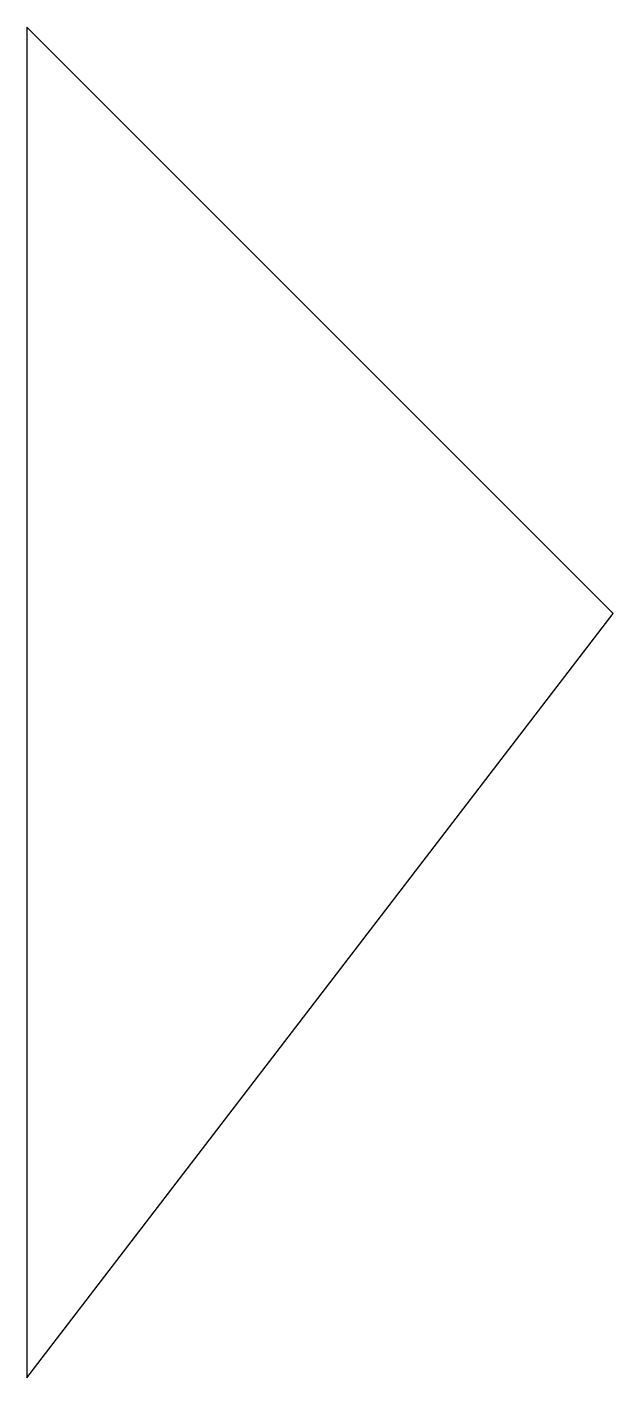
# Model space of a CAD drawing. Extents: x 0 to 2.53, y 3.18 to 9.
import ezdxf

# ---------------------------------------------------------------- set-up
doc = ezdxf.new("R2010")
doc.units = 0
doc.layers.add('MODELSKETCH_VISIBLE', color=7, linetype='CONTINUOUS')

msp = doc.modelspace()

# ---------------------------------------------------------------- linework, layer by layer
at = {"layer": 'MODELSKETCH_VISIBLE'}
for p, q in [((0, 9), (0, 3.1814)), ((2.5263, 6.4737), (0, 9)), ((0, 3.1814), (2.5263, 6.4737))]:
    msp.add_line(p, q, dxfattribs=at)

doc.saveas('drawing.dxf')
